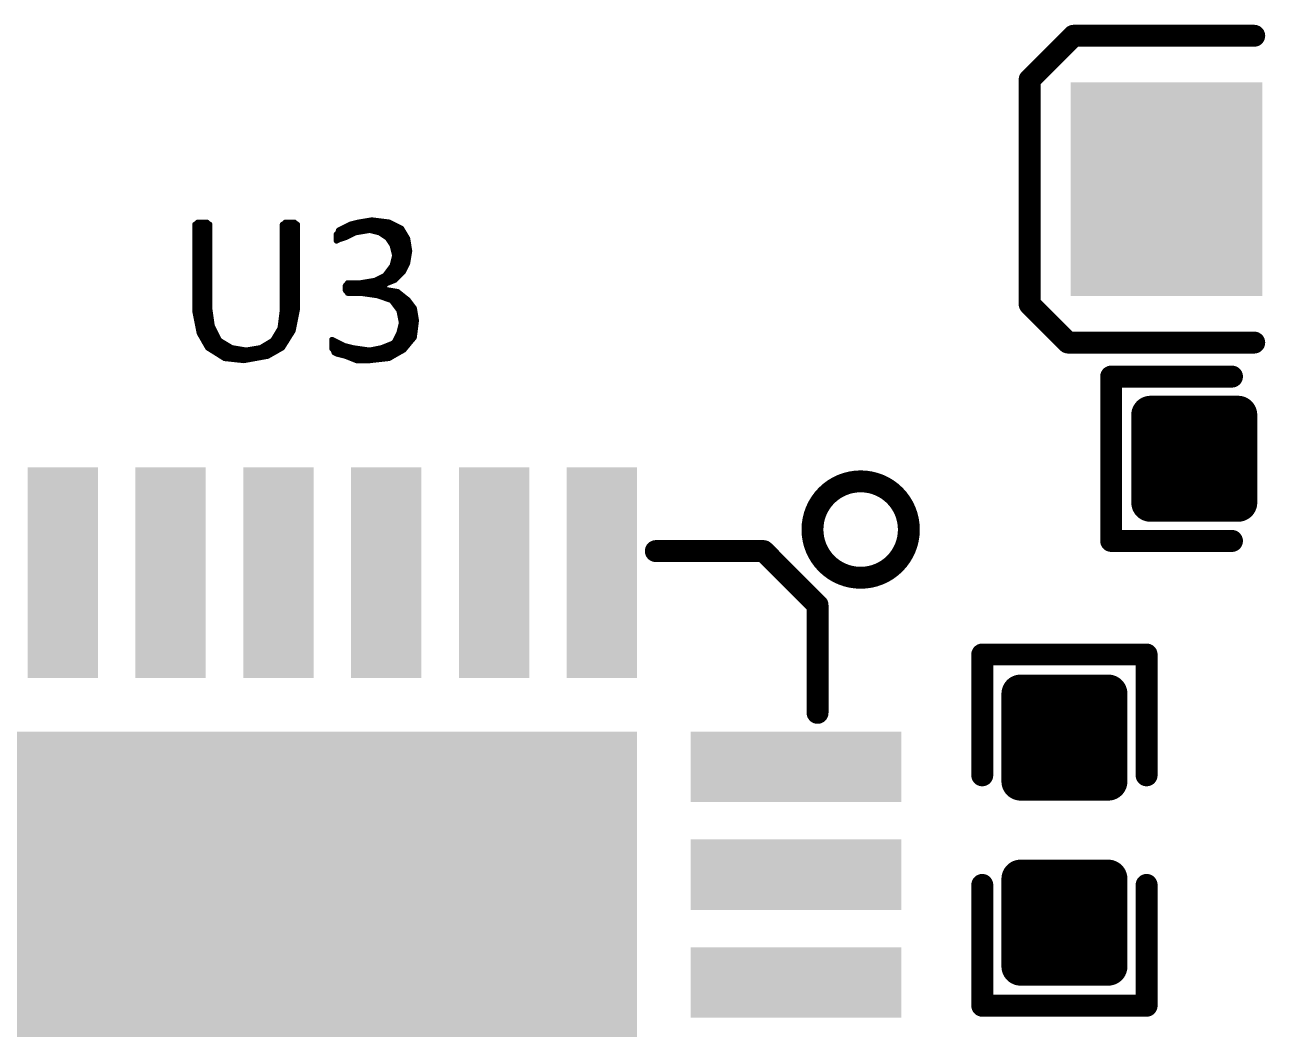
# Model space of a CAD drawing. Extents: x 17.3 to 58.6, y 21.7 to 91.7.
# Drawn here: x 39.25 to 45, y 43.96 to 48.61 of the extents above; entities that cross this region are included whole.
import ezdxf

# ---------------------------------------------------------------- set-up
doc = ezdxf.new("R2010")
doc.units = 0
doc.header["$MEASUREMENT"] = 0
doc.layers.get('0').update_dxf_attribs({"linetype": 'CONTINUOUS'})
doc.layers.add('SILKTOP_PHO', color=251, linetype='CONTINUOUS', true_color=0x636466)

# ---------------------------------------------------------------- blocks, each defined once
blk = doc.blocks.new('ROUND_191')
at = {"const_width": 0.0127}
blk.add_lwpolyline([(-0.00635, 0, 1), (0.00635, 0, 1)], format="xyb", close=True, dxfattribs=at)
blk = doc.blocks.new('ROUND_16')
at = {"const_width": 0.0508}
blk.add_lwpolyline([(-0.0254, 0, 1), (0.0254, 0, 1)], format="xyb", close=True, dxfattribs=at)
blk = doc.blocks.new('RECTANGLE_53')
blk.add_solid([(0.4445, 0.4953), (0.4445, -0.4953), (-0.4445, 0.4953), (-0.4445, -0.4953)])
blk = doc.blocks.new('RECTANGLE_54')
blk.add_solid([(0.163068, 0.48806), (0.163068, -0.48806), (-0.163068, 0.48806), (-0.163068, -0.48806)])
blk = doc.blocks.new('RECTANGLE_55')
blk.add_solid([(0.48806, 0.163068), (0.48806, -0.163068), (-0.48806, 0.163068), (-0.48806, -0.163068)])
blk = doc.blocks.new('SQUARE_56')
blk.add_solid([(1.663064, 1.663064), (1.663064, -1.663064), (-1.663064, 1.663064), (-1.663064, -1.663064)])
blk = doc.blocks.new('ROUND_42')
at = {"const_width": 0.0889}
blk.add_lwpolyline([(-0.04445, 0, 1), (0.04445, 0, 1)], format="xyb", close=True, dxfattribs=at)

msp = doc.modelspace()

# ---------------------------------------------------------------- linework, layer by layer
at = {"const_width": 0.1778}
for points in [[(44.46778, 46.39691), (44.46778, 46.80331)], [(44.46778, 46.80331), (44.87418, 46.80331)], [(44.6024, 46.39691), (44.6024, 46.80331)], [(44.7802, 46.39691), (44.7802, 46.80331)], [(44.87418, 46.80331), (44.87418, 46.39691)], [(44.46778, 46.736), (44.87418, 46.736)], [(44.46778, 46.5582), (44.87418, 46.5582)], [(44.87418, 46.39691), (44.46778, 46.39691)], [(43.8658, 45.104304), (43.8658, 45.510704)], [(43.8658, 45.510704), (44.2722, 45.510704)], [(43.8658, 45.4914), (44.2722, 45.4914)], [(43.8912, 45.104304), (43.8912, 45.510704)], [(44.069, 45.104304), (44.069, 45.510704)], [(44.2468, 45.104304), (44.2468, 45.510704)], [(44.2722, 45.510704), (44.2722, 45.104304)], [(43.8658, 45.3136), (44.2722, 45.3136)], [(43.8658, 45.1358), (44.2722, 45.1358)], [(44.2722, 45.104304), (43.8658, 45.104304)], [(43.8658, 44.246292), (43.8658, 44.652692)], [(43.8658, 44.652692), (44.2722, 44.652692)], [(43.8658, 44.6024), (44.2722, 44.6024)], [(43.8912, 44.246292), (43.8912, 44.652692)], [(44.069, 44.246292), (44.069, 44.652692)], [(44.2468, 44.246292), (44.2468, 44.652692)], [(44.2722, 44.652692), (44.2722, 44.246292)], [(43.8658, 44.4246), (44.2722, 44.4246)], [(43.8658, 44.2468), (44.2722, 44.2468)], [(44.2722, 44.246292), (43.8658, 44.246292)]]:
    msp.add_lwpolyline(points, dxfattribs=at)
at = {"layer": 'SILKTOP_PHO', "color": 251, "true_color": 0x636466}
for points, const_width in [([(43.90771, 48.358044), (44.11091, 48.561244)], 0.1016), ([(44.11091, 48.561244), (44.94911, 48.561244)], 0.1016), ([(43.90771, 47.316644), (43.90771, 48.358044)], 0.1016), ([(40.044116, 47.690024), (40.037512, 47.686468)], 0.0254), ([(40.037512, 47.686468), (40.037512, 47.283878)], 0.0254), ([(40.050974, 47.696628), (40.044116, 47.690024)], 0.0254), ([(40.092376, 47.696628), (40.050974, 47.696628)], 0.0254), ([(40.0558, 47.192184), (40.0558, 47.696628)], 0.0254), ([(40.0812, 47.141638), (40.0812, 47.696628)], 0.0254), ([(40.09898, 47.690024), (40.092376, 47.696628)], 0.0254), ([(40.105838, 47.686468), (40.09898, 47.690024)], 0.0254), ([(40.105838, 47.293022), (40.105838, 47.686468)], 0.0254), ([(40.450262, 47.690024), (40.443404, 47.686468)], 0.0254), ([(40.443404, 47.686468), (40.443404, 47.293022)], 0.0254), ([(40.456866, 47.696628), (40.450262, 47.690024)], 0.0254), ([(40.498268, 47.696628), (40.456866, 47.696628)], 0.0254), ([(40.4622, 47.146464), (40.4622, 47.696628)], 0.0254), ([(40.4876, 47.187104), (40.4876, 47.696628)], 0.0254), ([(40.505126, 47.690024), (40.498268, 47.696628)], 0.0254), ([(40.51173, 47.686468), (40.505126, 47.690024)], 0.0254), ([(40.51173, 47.294292), (40.51173, 47.686468)], 0.0254), ([(40.757856, 47.686976), (40.703754, 47.659798)], 0.0254), ([(40.7416, 47.629064), (40.7416, 47.678848)], 0.0254), ([(40.797734, 47.696882), (40.757856, 47.686976)], 0.0254), ([(40.767, 47.641764), (40.767, 47.689262)], 0.0254), ([(40.7924, 47.650654), (40.7924, 47.695612)], 0.0254), ([(40.857932, 47.706788), (40.797734, 47.696882)], 0.0254), ([(40.8178, 47.654718), (40.8178, 47.700184)], 0.0254), ([(40.8432, 47.659036), (40.8432, 47.704502)], 0.0254), ([(40.93718, 47.696882), (40.857932, 47.706788)], 0.0254), ([(40.8686, 47.654464), (40.8686, 47.705518)], 0.0254), ([(40.894, 47.648114), (40.894, 47.70247)], 0.0254), ([(40.9194, 47.63135), (40.9194, 47.699168)], 0.0254), ([(40.99433, 47.668434), (40.93718, 47.696882)], 0.0254), ([(40.9448, 47.601378), (40.9448, 47.693072)], 0.0254), ([(40.9702, 47.433992), (40.9702, 47.680372)], 0.0254), ([(41.022524, 47.621698), (40.99433, 47.668434)], 0.0254), ([(40.699944, 47.648368), (40.69334, 47.64151)], 0.0254), ([(40.69334, 47.64151), (40.69334, 47.610268)], 0.0254), ([(40.69334, 47.610268), (40.70604, 47.616618)], 0.0254), ([(40.703754, 47.657258), (40.699944, 47.648368)], 0.0254), ([(40.703754, 47.659798), (40.703754, 47.657258)], 0.0254), ([(40.70604, 47.616618), (40.707818, 47.61738)], 0.0254), ([(40.707818, 47.61738), (40.738298, 47.627286)], 0.0254), ([(40.7162, 47.620174), (40.7162, 47.666148)], 0.0254), ([(40.738298, 47.627286), (40.778938, 47.64786)], 0.0254), ([(40.778938, 47.64786), (40.782494, 47.648876)], 0.0254), ([(40.782494, 47.648876), (40.844978, 47.65929)], 0.0254), ([(40.844978, 47.65929), (40.850312, 47.65929)], 0.0254), ([(40.850312, 47.65929), (40.891968, 47.648876)], 0.0254), ([(40.891968, 47.648876), (40.895778, 47.647098)], 0.0254), ([(40.895778, 47.647098), (40.92702, 47.62627)], 0.0254), ([(40.92702, 47.62627), (40.930576, 47.622714)], 0.0254), ([(40.930576, 47.622714), (40.951404, 47.591472)], 0.0254), ([(40.9956, 47.459392), (40.9956, 47.666148)], 0.0254), ([(41.021, 47.502572), (41.021, 47.623984)], 0.0254), ([(41.032176, 47.563532), (41.022524, 47.621698)], 0.0254), ([(40.951404, 47.591472), (40.953182, 47.587408)], 0.0254), ([(40.953182, 47.587408), (40.963596, 47.545752)], 0.0254), ([(41.02227, 47.505112), (41.032176, 47.563532)], 0.0254), ([(40.953182, 47.498), (40.950896, 47.493428)], 0.0254), ([(40.963596, 47.539656), (40.953182, 47.498)], 0.0254), ([(40.963596, 47.545752), (40.963596, 47.539656)], 0.0254), ([(41.00322, 47.467012), (41.02227, 47.505112)], 0.0254), ([(40.915336, 47.448216), (40.87368, 47.427388)], 0.0254), ([(40.919654, 47.451772), (40.915336, 47.448216)], 0.0254), ([(40.9194, 47.41037), (40.9194, 47.451264)], 0.0254), ([(40.950896, 47.493428), (40.919654, 47.451772)], 0.0254), ([(40.9448, 47.42053), (40.9448, 47.4853)], 0.0254), ([(40.964866, 47.428658), (41.00322, 47.467012)], 0.0254), ([(40.7416, 47.408846), (40.734996, 47.402242)], 0.0254), ([(40.734996, 47.402242), (40.734996, 47.381414)], 0.0254), ([(40.734996, 47.381414), (40.7416, 47.37481)], 0.0254), ([(40.745156, 47.41545), (40.7416, 47.408846)], 0.0254), ([(40.7416, 47.37481), (40.7416, 47.408846)], 0.0254), ([(40.805608, 47.41545), (40.745156, 47.41545)], 0.0254), ([(40.767, 47.368206), (40.767, 47.41545)], 0.0254), ([(40.7924, 47.368206), (40.7924, 47.41545)], 0.0254), ([(40.80764, 47.415704), (40.805608, 47.41545)], 0.0254), ([(40.870124, 47.426118), (40.80764, 47.415704)], 0.0254), ([(40.8178, 47.366428), (40.8178, 47.417482)], 0.0254), ([(40.8432, 47.362872), (40.8432, 47.421546)], 0.0254), ([(40.8686, 47.359316), (40.8686, 47.425864)], 0.0254), ([(40.87368, 47.427388), (40.870124, 47.426118)], 0.0254), ([(40.894, 47.35322), (40.894, 47.437548)], 0.0254), ([(40.915336, 47.408846), (40.964866, 47.428658)], 0.0254), ([(40.917876, 47.384462), (40.915336, 47.408846)], 0.0254), ([(40.977058, 47.374556), (40.917876, 47.384462)], 0.0254), ([(40.9194, 47.344584), (40.9194, 47.384208)], 0.0254), ([(40.7416, 47.37481), (40.745156, 47.368206)], 0.0254), ([(40.745156, 47.368206), (40.805608, 47.368206)], 0.0254), ([(40.805608, 47.368206), (40.807386, 47.367952)], 0.0254), ([(40.807386, 47.367952), (40.880284, 47.357538)], 0.0254), ([(40.880284, 47.357538), (40.882316, 47.35703)], 0.0254), ([(40.882316, 47.35703), (40.9448, 47.336202)], 0.0254), ([(40.9448, 47.336202), (40.9448, 47.380144)], 0.0254), ([(40.9448, 47.336202), (40.950896, 47.331884)], 0.0254), ([(40.950896, 47.331884), (40.982138, 47.290228)], 0.0254), ([(40.9702, 47.30623), (40.9702, 47.375826)], 0.0254), ([(41.025318, 47.335948), (40.977058, 47.374556)], 0.0254), ([(40.9956, 47.099474), (40.9956, 47.359824)], 0.0254), ([(41.021, 47.123604), (41.021, 47.339504)], 0.0254), ([(41.053766, 47.298102), (41.025318, 47.335948)], 0.0254), ([(44.08551, 47.138844), (43.90771, 47.316644)], 0.1016), ([(40.037512, 47.283878), (40.057578, 47.18304)], 0.0254), ([(40.105838, 47.291244), (40.105838, 47.293022)], 0.0254), ([(40.116252, 47.218346), (40.105838, 47.291244)], 0.0254), ([(40.1066, 47.108364), (40.1066, 47.286164)], 0.0254), ([(40.443404, 47.291244), (40.43299, 47.208186)], 0.0254), ([(40.443404, 47.293022), (40.443404, 47.291244)], 0.0254), ([(40.491664, 47.193708), (40.51173, 47.294292)], 0.0254), ([(40.982138, 47.290228), (40.984424, 47.284894)], 0.0254), ([(40.984424, 47.284894), (40.994838, 47.233078)], 0.0254), ([(41.0464, 47.154084), (41.0464, 47.308008)], 0.0254), ([(41.063418, 47.240698), (41.053766, 47.298102)], 0.0254), ([(40.117522, 47.214282), (40.116252, 47.218346)], 0.0254), ([(40.148764, 47.151798), (40.117522, 47.214282)], 0.0254), ([(40.4368, 47.111666), (40.4368, 47.23892)], 0.0254), ([(40.994838, 47.22749), (40.984424, 47.185834)], 0.0254), ([(40.994838, 47.233078), (40.994838, 47.22749)], 0.0254), ([(41.053512, 47.162974), (41.063418, 47.240698)], 0.0254), ([(40.057578, 47.18304), (40.096694, 47.114714)], 0.0254), ([(40.132, 47.092616), (40.132, 47.185326)], 0.0254), ([(40.15359, 47.146718), (40.148764, 47.151798)], 0.0254), ([(40.39997, 47.151036), (40.395652, 47.146718)], 0.0254), ([(40.431212, 47.203106), (40.39997, 47.151036)], 0.0254), ([(40.4114, 47.097188), (40.4114, 47.170086)], 0.0254), ([(40.43299, 47.208186), (40.431212, 47.203106)], 0.0254), ([(40.442388, 47.114968), (40.491664, 47.193708)], 0.0254), ([(40.672766, 47.15256), (40.672512, 47.152306)], 0.0254), ([(40.672512, 47.152306), (40.672512, 47.110904)], 0.0254), ([(40.726868, 47.125382), (40.672766, 47.15256)], 0.0254), ([(40.983408, 47.18304), (40.96258, 47.141384)], 0.0254), ([(40.9702, 47.084996), (40.9702, 47.156624)], 0.0254), ([(40.984424, 47.185834), (40.983408, 47.18304)], 0.0254), ([(41.005506, 47.105062), (41.053512, 47.162974)], 0.0254), ([(44.94911, 47.138844), (44.08551, 47.138844)], 0.1016), ([(40.096694, 47.114714), (40.174672, 47.065692)], 0.0254), ([(40.20566, 47.115476), (40.15359, 47.146718)], 0.0254), ([(40.1574, 47.076614), (40.1574, 47.144432)], 0.0254), ([(40.1828, 47.06493), (40.1828, 47.129192)], 0.0254), ([(40.209978, 47.113952), (40.20566, 47.115476)], 0.0254), ([(40.2082, 47.062136), (40.2082, 47.114206)], 0.0254), ([(40.272462, 47.103538), (40.209978, 47.113952)], 0.0254), ([(40.2336, 47.059342), (40.2336, 47.109888)], 0.0254), ([(40.259, 47.056548), (40.259, 47.10557)], 0.0254), ([(40.27678, 47.103538), (40.272462, 47.103538)], 0.0254), ([(40.339264, 47.113952), (40.27678, 47.103538)], 0.0254), ([(40.2844, 47.059596), (40.2844, 47.104808)], 0.0254), ([(40.3098, 47.064168), (40.3098, 47.108872)], 0.0254), ([(40.3352, 47.068994), (40.3352, 47.11319)], 0.0254), ([(40.343582, 47.115476), (40.339264, 47.113952)], 0.0254), ([(40.395652, 47.146718), (40.343582, 47.115476)], 0.0254), ([(40.3606, 47.073566), (40.3606, 47.125636)], 0.0254), ([(40.374316, 47.076106), (40.442388, 47.114968)], 0.0254), ([(40.386, 47.08271), (40.386, 47.140876)], 0.0254), ([(40.672512, 47.110904), (40.679116, 47.104046)], 0.0254), ([(40.679116, 47.104046), (40.682926, 47.095156)], 0.0254), ([(40.682926, 47.095156), (40.682926, 47.092616)], 0.0254), ([(40.6908, 47.088552), (40.6908, 47.143416)], 0.0254), ([(40.7162, 47.081186), (40.7162, 47.130716)], 0.0254), ([(40.729662, 47.124366), (40.726868, 47.125382)], 0.0254), ([(40.771318, 47.113952), (40.729662, 47.124366)], 0.0254), ([(40.7416, 47.074074), (40.7416, 47.121572)], 0.0254), ([(40.767, 47.063914), (40.767, 47.115222)], 0.0254), ([(40.772588, 47.113698), (40.771318, 47.113952)], 0.0254), ([(40.845486, 47.103284), (40.772588, 47.113698)], 0.0254), ([(40.7924, 47.055786), (40.7924, 47.110904)], 0.0254), ([(40.8178, 47.055786), (40.8178, 47.107348)], 0.0254), ([(40.8432, 47.055786), (40.8432, 47.103792)], 0.0254), ([(40.84955, 47.103538), (40.845486, 47.103284)], 0.0254), ([(40.90162, 47.113952), (40.84955, 47.103538)], 0.0254), ([(40.8686, 47.058326), (40.8686, 47.107348)], 0.0254), ([(40.894, 47.06112), (40.894, 47.112428)], 0.0254), ([(40.903906, 47.11446), (40.90162, 47.113952)], 0.0254), ([(40.955976, 47.135288), (40.903906, 47.11446)], 0.0254), ([(40.9194, 47.063914), (40.9194, 47.12081)], 0.0254), ([(40.936926, 47.065946), (41.005506, 47.105062)], 0.0254), ([(40.9448, 47.070264), (40.9448, 47.13097)], 0.0254), ([(40.96258, 47.141384), (40.955976, 47.135288)], 0.0254), ([(40.174672, 47.065692), (40.263826, 47.05604)], 0.0254), ([(40.263826, 47.05604), (40.374316, 47.076106)], 0.0254), ([(40.682926, 47.092616), (40.695372, 47.086266)], 0.0254), ([(40.695372, 47.086266), (40.735758, 47.076106)], 0.0254), ([(40.735758, 47.076106), (40.737282, 47.075598)], 0.0254), ([(40.737282, 47.075598), (40.787066, 47.055786)], 0.0254), ([(40.787066, 47.055786), (40.846502, 47.055786)], 0.0254), ([(40.846502, 47.055786), (40.936926, 47.065946)], 0.0254), ([(44.285662, 46.21911), (44.285662, 46.98111)], 0.1016), ([(44.285662, 46.98111), (44.845986, 46.98111)], 0.1016), ([(44.845986, 46.21911), (44.285662, 46.21911)], 0.1016), ([(42.674032, 46.17212), (42.17416, 46.17212)], 0.1016), ([(42.924222, 45.92193), (42.674032, 46.17212)], 0.1016), ([(42.924222, 45.422058), (42.924222, 45.92193)], 0.1016), ([(43.688, 45.132498), (43.688, 45.692822)], 0.1016), ([(43.688, 45.692822), (44.45, 45.692822)], 0.1016), ([(44.45, 45.692822), (44.45, 45.132498)], 0.1016), ([(43.688, 44.624498), (43.688, 44.064174)], 0.1016), ([(44.45, 44.064174), (44.45, 44.624498)], 0.1016), ([(43.688, 44.064174), (44.45, 44.064174)], 0.1016)]:
    msp.add_lwpolyline(points, dxfattribs=dict(at, const_width=const_width))
at = {"layer": 'SILKTOP_PHO', "color": 251, "true_color": 0x636466, "const_width": 0.1016}
msp.add_lwpolyline([(42.9006, 46.271942, 1), (43.34764, 46.271942, 1)], format="xyb", close=True, dxfattribs=at)

# ---------------------------------------------------------------- block references
for name, p in [('RECTANGLE_53', (44.54271, 47.850044)), ('ROUND_42', (44.46778, 46.80331)), ('ROUND_42', (44.6024, 46.80331)), ('ROUND_42', (44.7802, 46.80331)), ('ROUND_42', (44.87418, 46.80331)), ('ROUND_42', (44.46778, 46.736)), ('ROUND_42', (44.87418, 46.736)), ('ROUND_42', (44.46778, 46.5582)), ('ROUND_42', (44.87418, 46.5582)), ('RECTANGLE_54', (39.424102, 46.072044)), ('RECTANGLE_54', (39.923974, 46.072044)), ('RECTANGLE_54', (40.4241, 46.072044)), ('RECTANGLE_54', (40.924226, 46.072044)), ('RECTANGLE_54', (41.424098, 46.072044)), ('RECTANGLE_54', (41.924224, 46.072044)), ('ROUND_42', (44.46778, 46.39691)), ('ROUND_42', (44.46778, 46.39691)), ('ROUND_42', (44.6024, 46.39691)), ('ROUND_42', (44.7802, 46.39691)), ('ROUND_42', (44.87418, 46.39691)), ('ROUND_42', (43.8658, 45.510704)), ('ROUND_42', (43.8658, 45.4914)), ('ROUND_42', (43.8912, 45.510704)), ('ROUND_42', (44.069, 45.510704)), ('ROUND_42', (44.2468, 45.510704)), ('ROUND_42', (44.2722, 45.510704)), ('ROUND_42', (44.2722, 45.4914)), ('ROUND_42', (43.8658, 45.3136)), ('ROUND_42', (44.2722, 45.3136)), ('SQUARE_56', (40.4241, 43.671998)), ('RECTANGLE_55', (42.824146, 45.172122)), ('ROUND_42', (43.8658, 45.1358)), ('ROUND_42', (44.2722, 45.1358)), ('ROUND_42', (43.8658, 45.104304)), ('ROUND_42', (43.8658, 45.104304)), ('ROUND_42', (43.8912, 45.104304)), ('ROUND_42', (44.069, 45.104304)), ('ROUND_42', (44.2468, 45.104304)), ('ROUND_42', (44.2722, 45.104304)), ('RECTANGLE_55', (42.824146, 44.671996)), ('ROUND_42', (43.8658, 44.652692)), ('ROUND_42', (43.8658, 44.6024)), ('ROUND_42', (43.8912, 44.652692)), ('ROUND_42', (44.069, 44.652692)), ('ROUND_42', (44.2468, 44.652692)), ('ROUND_42', (44.2722, 44.652692)), ('ROUND_42', (44.2722, 44.6024)), ('ROUND_42', (43.8658, 44.4246)), ('ROUND_42', (44.2722, 44.4246)), ('RECTANGLE_55', (42.824146, 44.172124)), ('ROUND_42', (43.8658, 44.2468)), ('ROUND_42', (43.8658, 44.246292)), ('ROUND_42', (43.8658, 44.246292)), ('ROUND_42', (43.8912, 44.246292)), ('ROUND_42', (44.069, 44.246292)), ('ROUND_42', (44.2468, 44.246292)), ('ROUND_42', (44.2722, 44.2468)), ('ROUND_42', (44.2722, 44.246292))]:
    msp.add_blockref(name, p)
at = {"layer": 'SILKTOP_PHO', "color": 251, "true_color": 0x636466}
for name, p in [('ROUND_16', (44.11091, 48.561244)), ('ROUND_16', (44.94911, 48.561244)), ('ROUND_16', (43.90771, 48.358044)), ('ROUND_191', (40.037512, 47.686468)), ('ROUND_191', (40.044116, 47.690024)), ('ROUND_191', (40.050974, 47.696628)), ('ROUND_191', (40.0558, 47.696628)), ('ROUND_191', (40.0812, 47.696628)), ('ROUND_191', (40.092376, 47.696628)), ('ROUND_191', (40.09898, 47.690024)), ('ROUND_191', (40.105838, 47.686468)), ('ROUND_191', (40.443404, 47.686468)), ('ROUND_191', (40.450262, 47.690024)), ('ROUND_191', (40.456866, 47.696628)), ('ROUND_191', (40.4622, 47.696628)), ('ROUND_191', (40.4876, 47.696628)), ('ROUND_191', (40.498268, 47.696628)), ('ROUND_191', (40.505126, 47.690024)), ('ROUND_191', (40.51173, 47.686468)), ('ROUND_191', (40.51173, 47.686468)), ('ROUND_191', (40.7416, 47.678848)), ('ROUND_191', (40.757856, 47.686976)), ('ROUND_191', (40.767, 47.689262)), ('ROUND_191', (40.7924, 47.695612)), ('ROUND_191', (40.797734, 47.696882)), ('ROUND_191', (40.8178, 47.700184)), ('ROUND_191', (40.8432, 47.704502)), ('ROUND_191', (40.857932, 47.706788)), ('ROUND_191', (40.8686, 47.705518)), ('ROUND_191', (40.894, 47.70247)), ('ROUND_191', (40.9194, 47.699168)), ('ROUND_191', (40.93718, 47.696882)), ('ROUND_191', (40.9448, 47.693072)), ('ROUND_191', (40.9702, 47.680372)), ('ROUND_191', (40.99433, 47.668434)), ('ROUND_191', (40.69334, 47.64151)), ('ROUND_191', (40.699944, 47.648368)), ('ROUND_191', (40.703754, 47.659798)), ('ROUND_191', (40.703754, 47.657258)), ('ROUND_191', (40.70604, 47.616618)), ('ROUND_191', (40.707818, 47.61738)), ('ROUND_191', (40.7162, 47.666148)), ('ROUND_191', (40.7162, 47.620174)), ('ROUND_191', (40.738298, 47.627286)), ('ROUND_191', (40.7416, 47.629064)), ('ROUND_191', (40.767, 47.641764)), ('ROUND_191', (40.778938, 47.64786)), ('ROUND_191', (40.782494, 47.648876)), ('ROUND_191', (40.7924, 47.650654)), ('ROUND_191', (40.8178, 47.654718)), ('ROUND_191', (40.8432, 47.659036)), ('ROUND_191', (40.844978, 47.65929)), ('ROUND_191', (40.850312, 47.65929)), ('ROUND_191', (40.8686, 47.654464)), ('ROUND_191', (40.891968, 47.648876)), ('ROUND_191', (40.894, 47.648114)), ('ROUND_191', (40.895778, 47.647098)), ('ROUND_191', (40.9194, 47.63135)), ('ROUND_191', (40.92702, 47.62627)), ('ROUND_191', (40.930576, 47.622714)), ('ROUND_191', (40.9956, 47.666148)), ('ROUND_191', (41.021, 47.623984)), ('ROUND_191', (41.022524, 47.621698)), ('ROUND_191', (40.69334, 47.610268)), ('ROUND_191', (40.9448, 47.601378)), ('ROUND_191', (40.951404, 47.591472)), ('ROUND_191', (40.953182, 47.587408)), ('ROUND_191', (41.032176, 47.563532)), ('ROUND_191', (40.953182, 47.498)), ('ROUND_191', (40.963596, 47.545752)), ('ROUND_191', (40.963596, 47.539656)), ('ROUND_191', (41.021, 47.502572)), ('ROUND_191', (41.02227, 47.505112)), ('ROUND_191', (40.915336, 47.448216)), ('ROUND_191', (40.9194, 47.451264)), ('ROUND_191', (40.919654, 47.451772)), ('ROUND_191', (40.9448, 47.4853)), ('ROUND_191', (40.950896, 47.493428)), ('ROUND_191', (40.9956, 47.459392)), ('ROUND_191', (41.00322, 47.467012)), ('ROUND_191', (40.734996, 47.402242)), ('ROUND_191', (40.734996, 47.381414)), ('ROUND_191', (40.7416, 47.408846)), ('ROUND_191', (40.7416, 47.408846)), ('ROUND_191', (40.745156, 47.41545)), ('ROUND_191', (40.767, 47.41545)), ('ROUND_191', (40.7924, 47.41545)), ('ROUND_191', (40.805608, 47.41545)), ('ROUND_191', (40.80764, 47.415704)), ('ROUND_191', (40.8178, 47.417482)), ('ROUND_191', (40.8432, 47.421546)), ('ROUND_191', (40.8686, 47.425864)), ('ROUND_191', (40.870124, 47.426118)), ('ROUND_191', (40.87368, 47.427388)), ('ROUND_191', (40.894, 47.437548)), ('ROUND_191', (40.915336, 47.408846)), ('ROUND_191', (40.917876, 47.384462)), ('ROUND_191', (40.9194, 47.41037)), ('ROUND_191', (40.9194, 47.384208)), ('ROUND_191', (40.9448, 47.42053)), ('ROUND_191', (40.964866, 47.428658)), ('ROUND_191', (40.9702, 47.433992)), ('ROUND_191', (40.7416, 47.37481)), ('ROUND_191', (40.7416, 47.37481)), ('ROUND_191', (40.745156, 47.368206)), ('ROUND_191', (40.767, 47.368206)), ('ROUND_191', (40.7924, 47.368206)), ('ROUND_191', (40.805608, 47.368206)), ('ROUND_191', (40.807386, 47.367952)), ('ROUND_191', (40.8178, 47.366428)), ('ROUND_191', (40.8432, 47.362872)), ('ROUND_191', (40.8686, 47.359316)), ('ROUND_191', (40.880284, 47.357538)), ('ROUND_191', (40.882316, 47.35703)), ('ROUND_191', (40.894, 47.35322)), ('ROUND_191', (40.9194, 47.344584)), ('ROUND_191', (40.9448, 47.380144)), ('ROUND_191', (40.9448, 47.336202)), ('ROUND_191', (40.9448, 47.336202)), ('ROUND_191', (40.950896, 47.331884)), ('ROUND_191', (40.9702, 47.375826)), ('ROUND_191', (40.977058, 47.374556)), ('ROUND_191', (40.9956, 47.359824)), ('ROUND_191', (41.021, 47.339504)), ('ROUND_191', (41.025318, 47.335948)), ('ROUND_16', (43.90771, 47.316644)), ('ROUND_191', (40.037512, 47.283878)), ('ROUND_191', (40.105838, 47.293022)), ('ROUND_191', (40.105838, 47.291244)), ('ROUND_191', (40.1066, 47.286164)), ('ROUND_191', (40.443404, 47.293022)), ('ROUND_191', (40.443404, 47.291244)), ('ROUND_191', (40.51173, 47.294292)), ('ROUND_191', (40.9702, 47.30623)), ('ROUND_191', (40.982138, 47.290228)), ('ROUND_191', (40.984424, 47.284894)), ('ROUND_191', (41.0464, 47.308008)), ('ROUND_191', (41.053766, 47.298102)), ('ROUND_191', (40.116252, 47.218346)), ('ROUND_191', (40.117522, 47.214282)), ('ROUND_191', (40.4368, 47.23892)), ('ROUND_191', (40.994838, 47.233078)), ('ROUND_191', (40.994838, 47.22749)), ('ROUND_191', (41.063418, 47.240698)), ('ROUND_191', (41.063418, 47.240698)), ('ROUND_191', (40.0558, 47.192184)), ('ROUND_191', (40.057578, 47.18304)), ('ROUND_191', (40.132, 47.185326)), ('ROUND_191', (40.148764, 47.151798)), ('ROUND_191', (40.39997, 47.151036)), ('ROUND_191', (40.4114, 47.170086)), ('ROUND_191', (40.431212, 47.203106)), ('ROUND_191', (40.43299, 47.208186)), ('ROUND_191', (40.4876, 47.187104)), ('ROUND_191', (40.491664, 47.193708)), ('ROUND_191', (40.672512, 47.152306)), ('ROUND_191', (40.672766, 47.15256)), ('ROUND_191', (40.9702, 47.156624)), ('ROUND_191', (40.983408, 47.18304)), ('ROUND_191', (40.984424, 47.185834)), ('ROUND_191', (41.0464, 47.154084)), ('ROUND_191', (41.053512, 47.162974)), ('ROUND_16', (44.08551, 47.138844)), ('ROUND_16', (44.94911, 47.138844)), ('ROUND_191', (40.0812, 47.141638)), ('ROUND_191', (40.096694, 47.114714)), ('ROUND_191', (40.1066, 47.108364)), ('ROUND_191', (40.15359, 47.146718)), ('ROUND_191', (40.1574, 47.144432)), ('ROUND_191', (40.1828, 47.129192)), ('ROUND_191', (40.20566, 47.115476)), ('ROUND_191', (40.2082, 47.114206)), ('ROUND_191', (40.209978, 47.113952)), ('ROUND_191', (40.2336, 47.109888)), ('ROUND_191', (40.259, 47.10557)), ('ROUND_191', (40.272462, 47.103538)), ('ROUND_191', (40.27678, 47.103538)), ('ROUND_191', (40.2844, 47.104808)), ('ROUND_191', (40.3098, 47.108872)), ('ROUND_191', (40.3352, 47.11319)), ('ROUND_191', (40.339264, 47.113952)), ('ROUND_191', (40.343582, 47.115476)), ('ROUND_191', (40.3606, 47.125636)), ('ROUND_191', (40.386, 47.140876)), ('ROUND_191', (40.395652, 47.146718)), ('ROUND_191', (40.4114, 47.097188)), ('ROUND_191', (40.4368, 47.111666)), ('ROUND_191', (40.442388, 47.114968)), ('ROUND_191', (40.4622, 47.146464)), ('ROUND_191', (40.672512, 47.110904)), ('ROUND_191', (40.679116, 47.104046)), ('ROUND_191', (40.682926, 47.095156)), ('ROUND_191', (40.6908, 47.143416)), ('ROUND_191', (40.7162, 47.130716)), ('ROUND_191', (40.726868, 47.125382)), ('ROUND_191', (40.729662, 47.124366)), ('ROUND_191', (40.7416, 47.121572)), ('ROUND_191', (40.767, 47.115222)), ('ROUND_191', (40.771318, 47.113952)), ('ROUND_191', (40.772588, 47.113698)), ('ROUND_191', (40.7924, 47.110904)), ('ROUND_191', (40.8178, 47.107348)), ('ROUND_191', (40.8432, 47.103792)), ('ROUND_191', (40.845486, 47.103284)), ('ROUND_191', (40.84955, 47.103538)), ('ROUND_191', (40.8686, 47.107348)), ('ROUND_191', (40.894, 47.112428)), ('ROUND_191', (40.90162, 47.113952)), ('ROUND_191', (40.903906, 47.11446)), ('ROUND_191', (40.9194, 47.12081)), ('ROUND_191', (40.9448, 47.13097)), ('ROUND_191', (40.955976, 47.135288)), ('ROUND_191', (40.96258, 47.141384)), ('ROUND_191', (40.9956, 47.099474)), ('ROUND_191', (41.005506, 47.105062)), ('ROUND_191', (41.021, 47.123604)), ('ROUND_191', (40.132, 47.092616)), ('ROUND_191', (40.1574, 47.076614)), ('ROUND_191', (40.174672, 47.065692)), ('ROUND_191', (40.1828, 47.06493)), ('ROUND_191', (40.2082, 47.062136)), ('ROUND_191', (40.2336, 47.059342)), ('ROUND_191', (40.259, 47.056548)), ('ROUND_191', (40.263826, 47.05604)), ('ROUND_191', (40.2844, 47.059596)), ('ROUND_191', (40.3098, 47.064168)), ('ROUND_191', (40.3352, 47.068994)), ('ROUND_191', (40.3606, 47.073566)), ('ROUND_191', (40.374316, 47.076106)), ('ROUND_191', (40.386, 47.08271)), ('ROUND_191', (40.682926, 47.092616)), ('ROUND_191', (40.6908, 47.088552)), ('ROUND_191', (40.695372, 47.086266)), ('ROUND_191', (40.7162, 47.081186)), ('ROUND_191', (40.735758, 47.076106)), ('ROUND_191', (40.737282, 47.075598)), ('ROUND_191', (40.7416, 47.074074)), ('ROUND_191', (40.767, 47.063914)), ('ROUND_191', (40.787066, 47.055786)), ('ROUND_191', (40.7924, 47.055786)), ('ROUND_191', (40.8178, 47.055786)), ('ROUND_191', (40.8432, 47.055786)), ('ROUND_191', (40.846502, 47.055786)), ('ROUND_191', (40.8686, 47.058326)), ('ROUND_191', (40.894, 47.06112)), ('ROUND_191', (40.9194, 47.063914)), ('ROUND_191', (40.936926, 47.065946)), ('ROUND_191', (40.9448, 47.070264)), ('ROUND_191', (40.9702, 47.084996)), ('ROUND_16', (44.285662, 46.98111)), ('ROUND_16', (44.845986, 46.98111)), ('ROUND_16', (44.285662, 46.21911)), ('ROUND_16', (44.845986, 46.21911)), ('ROUND_16', (42.17416, 46.17212)), ('ROUND_16', (42.674032, 46.17212)), ('ROUND_16', (42.924222, 45.92193)), ('ROUND_16', (43.688, 45.692822)), ('ROUND_16', (44.45, 45.692822)), ('ROUND_16', (42.924222, 45.422058)), ('ROUND_16', (43.688, 45.132498)), ('ROUND_16', (44.45, 45.132498)), ('ROUND_16', (43.688, 44.624498)), ('ROUND_16', (44.45, 44.624498)), ('ROUND_16', (43.688, 44.064174)), ('ROUND_16', (44.45, 44.064174))]:
    msp.add_blockref(name, p, dxfattribs=at)

doc.saveas('drawing.dxf')
